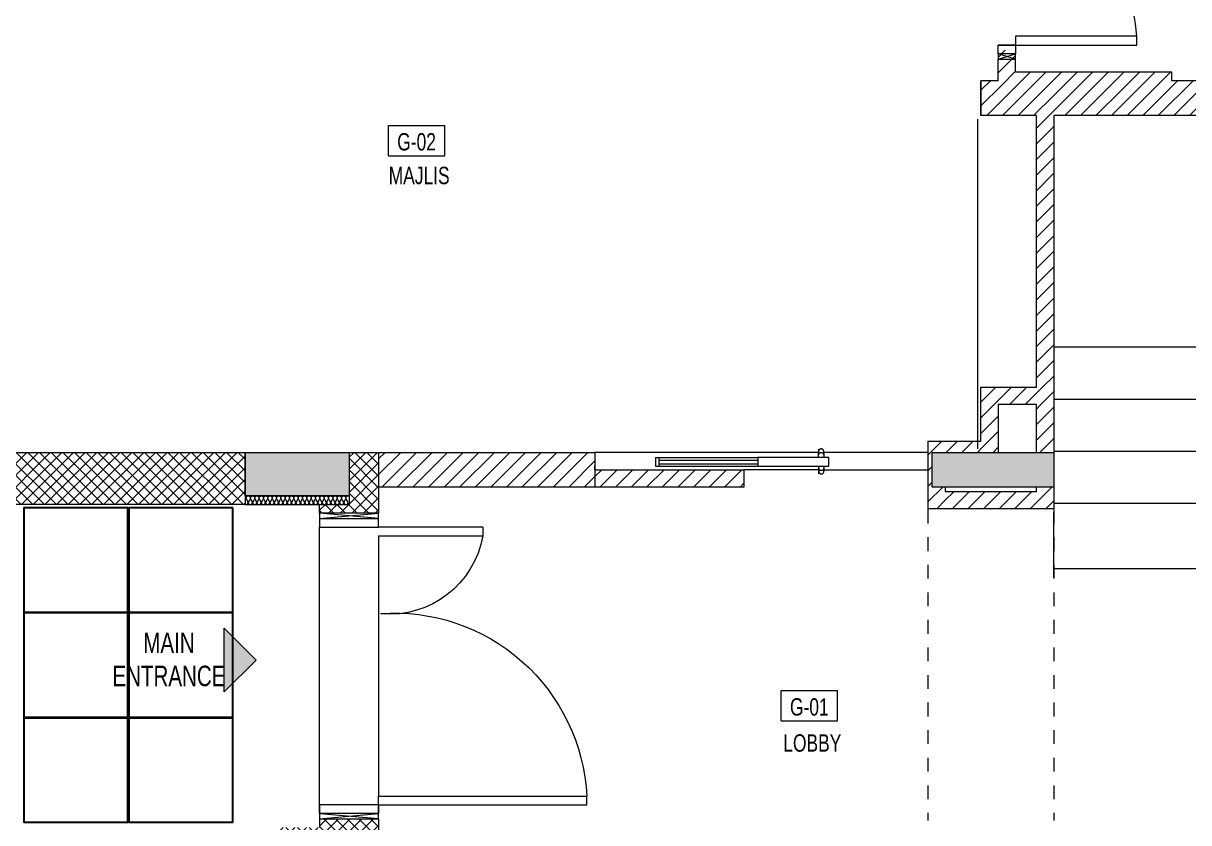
# Model space of a CAD drawing. Header units: millimetres. Extents: x -18512 to 101824, y -95768 to 52898.
# Drawn here: x 10271 to 16986, y -83640 to -79037 of the extents above; entities that cross this region are included whole.
import ezdxf

# ---------------------------------------------------------------- set-up
doc = ezdxf.new("R2010")
doc.units = ezdxf.units.MM
doc.header["$LTSCALE"] = 25
doc.linetypes.add('Dash', pattern=[6.35, 3.175, -3.175])
doc.linetypes.add('Dash 2mm', pattern=[3, 2, -1])
for name, color, linetype, lineweight in [('_FW_WALL_EXISTING', 150, 'Continuous', 25), ('A-ANNO-TEXT', 2, 'Continuous', 9), ('A-AREA-IDEN', 2, 'Continuous', 9), ('A-DETL', 7, 'Continuous', 5), ('A-DETL-GENF', 3, 'Continuous', 9), ('A-DETL-INSL', 8, 'Continuous', 9), ('A-DOOR', 31, 'Continuous', 18), ('A-DOOR-FRAM', 1, 'Continuous', 18), ('A-DOOR-GLAZ', 1, 'Continuous', 18), ('A-FLOR-OTLN', 6, 'Continuous', 18), ('A-PART', 2, 'Continuous', 9), ('A-TILES', 43, 'Continuous', 30), ('Archi-frame', 253, 'Continuous', 9), ('hatch', 252, 'Continuous', 0), ('I-WALL', 2, 'Continuous', 9), ('S-COLS', 6, 'Continuous', 9)]:
    doc.layers.add(name, color=color, linetype=linetype, lineweight=lineweight)
doc.layers.add('AR WALL HATCH', color=8, linetype='Continuous')
doc.styles.add('Arial Narrow_3', font='fi_9001f.ttf', dxfattribs={"width": 0.75, "height": 117.993921})
doc.styles.add('Arial Narrow_4', font='fi_9001f.ttf', dxfattribs={"width": 0.75, "height": 147.492401})
pattern_1 = [(45, (15109.02, -8529), (-44.90128, 44.90128), [])]
pattern_2 = [(45, (15109.02, -8529), (-33.67596, 33.67596), []), (135, (15109.02, -8529), (-33.67596, -33.67596), [])]

# ---------------------------------------------------------------- blocks, each defined once
blk = doc.blocks.new('landscap')
at = {"layer": 'A-TILES', "color": 9, "ltscale": 25}
for points in [[(-28013.2, -70586.4), (-28013.2, -69986.4), (-27413.2, -69986.4), (-27413.2, -70586.4)], [(-27408.2, -70586.4), (-27408.2, -69986.4), (-26808.2, -69986.4), (-26808.2, -70586.4)], [(-26803.2, -70586.4), (-26803.2, -69986.4), (-26203.2, -69986.4), (-26203.2, -70586.4)], [(-28013.2, -71191.4), (-28013.2, -70591.4), (-27413.2, -70591.4), (-27413.2, -71191.4)], [(-27408.2, -71191.4), (-27408.2, -70591.4), (-26808.2, -70591.4), (-26808.2, -71191.4)], [(-26803.2, -71191.4), (-26803.2, -70591.4), (-26203.2, -70591.4), (-26203.2, -71191.4)]]:
    blk.add_lwpolyline(points, close=True, dxfattribs=at)
blk = doc.blocks.new('FP_1-GROUND FLOOR PLAN')
at = {"layer": 'A-DOOR'}
blk.add_line((-109.2, -186.6), (-109.2, -198.6), dxfattribs=at)
blk = doc.blocks.new('FP_2-GROUND FLOOR PLAN')
at = {"layer": 'A-DOOR'}
blk.add_line((-79.2, -198.6), (-79.2, -186.6), dxfattribs=at)
blk = doc.blocks.new('FP_3-GROUND FLOOR PLAN')
at = {"layer": 'A-DOOR'}
for p, q in [((-107.9, -155.4), (-107.9, -155.9)), ((-107.9, -155.9), (-107.9, -157.5)), ((-107.9, -157.5), (-107.9, -160.1)), ((-107.9, -160.1), (-107.9, -163.8)), ((-107.9, -163.8), (-107.9, -168.6)), ((-107.9, -168.6), (-107.9, -174.4))]:
    blk.add_line(p, q, dxfattribs=at)
at = {"layer": 'A-DOOR', "flags": 128}
for points in [[(-109.2, -169.4), (-109.1, -168.8), (-109.1, -168.2), (-109, -167.7), (-109, -167.1), (-108.9, -166.5), (-108.7, -165.9), (-108.6, -165.3), (-108.4, -164.7), (-108.2, -164.2), (-108, -163.6), (-107.7, -163.1), (-107.5, -162.5), (-107.2, -162), (-106.9, -161.5), (-106.5, -161), (-106.2, -160.5), (-105.8, -160), (-105.4, -159.6), (-105, -159.1), (-104.6, -158.7), (-104.2, -158.3), (-103.7, -157.9), (-103.2, -157.5), (-102.8, -157.2), (-102.3, -156.8), (-101.7, -156.5), (-101.2, -156.2), (-100.7, -155.9), (-100.1, -155.7), (-99.6, -155.5), (-99, -155.3), (-98.5, -155.1), (-97.9, -154.9), (-97.3, -154.8), (-96.7, -154.7), (-96.1, -154.6), (-95.5, -154.5), (-94.9, -154.5), (-94.3, -154.4), (-94.2, -154.4)], [(-109.2, -186.6), (-109.2, -179.6), (-109.2, -174.4), (-109.2, -171), (-109.2, -169.5), (-109.2, -169.4)], [(-109.2, -169.4), (-109.2, -170.4), (-109.2, -173.2), (-109.2, -177.9), (-109.2, -184.4), (-109.2, -186.6)]]:
    blk.add_lwpolyline(points, dxfattribs=at)
blk = doc.blocks.new('FP_4-GROUND FLOOR PLAN')
at = {"layer": 'A-DOOR', "flags": 128}
for points in [[(-94.2, -154.4), (-93.6, -154.5), (-93, -154.5), (-92.4, -154.6), (-91.8, -154.6), (-91.2, -154.7), (-90.6, -154.9), (-90, -155), (-89.4, -155.2), (-88.9, -155.4), (-88.3, -155.6), (-87.8, -155.9), (-87.2, -156.1), (-86.7, -156.4), (-86.2, -156.7), (-85.7, -157.1), (-85.2, -157.4), (-84.7, -157.8), (-84.3, -158.2), (-83.8, -158.6), (-83.4, -159), (-83, -159.4), (-82.6, -159.9), (-82.2, -160.4), (-81.9, -160.8), (-81.5, -161.3), (-81.2, -161.9), (-80.9, -162.4), (-80.6, -162.9), (-80.4, -163.5), (-80.2, -164), (-80, -164.6), (-79.8, -165.1), (-79.6, -165.7), (-79.5, -166.3), (-79.4, -166.9), (-79.3, -167.5), (-79.2, -168.1), (-79.2, -168.7), (-79.2, -169.3), (-79.2, -169.4)], [(-79.2, -186.6), (-79.2, -179.6), (-79.2, -174.4), (-79.2, -171), (-79.2, -169.5), (-79.2, -169.4)], [(-79.2, -169.4), (-79.2, -170.4), (-79.2, -173.2), (-79.2, -177.9), (-79.2, -184.4), (-79.2, -186.6)]]:
    blk.add_lwpolyline(points, dxfattribs=at)
blk = doc.blocks.new('FP_5-GROUND FLOOR PLAN')
at = {"layer": 'A-DOOR'}
blk.add_line((-109.2, -186.6), (-109.2, -198.6), dxfattribs=at)
blk = doc.blocks.new('FP_6-GROUND FLOOR PLAN')
at = {"layer": 'A-DOOR'}
blk.add_line((-79.2, -198.6), (-79.2, -186.6), dxfattribs=at)
blk = doc.blocks.new('FP_7-GROUND FLOOR PLAN')
at = {"layer": 'A-DOOR'}
blk.add_line((-80, -265.2), (-80, -248.6), dxfattribs=at)
blk = doc.blocks.new('FP_8-GROUND FLOOR PLAN')
at = {"layer": 'A-DOOR'}
blk.add_line((-110, -248.6), (-110, -265.2), dxfattribs=at)
blk = doc.blocks.new('FP_9-GROUND FLOOR PLAN')
at = {"layer": 'A-DOOR', "flags": 128}
for points in [[(-80, -265.2), (-80, -272.3), (-80, -277.7), (-80, -281.3), (-80, -283.1), (-80, -283.4)], [(-80, -283.4), (-80, -282.5), (-80, -279.8), (-80, -275.4), (-80, -269.2), (-80, -265.2)], [(-80, -283.4), (-80, -284), (-80, -284.6), (-80.1, -285.2), (-80.2, -285.8), (-80.3, -286.3), (-80.4, -286.9), (-80.6, -287.5), (-80.8, -288.1), (-81, -288.7), (-81.2, -289.2), (-81.4, -289.8), (-81.7, -290.3), (-82, -290.8), (-82.3, -291.3), (-82.6, -291.8), (-83, -292.3), (-83.3, -292.8), (-83.7, -293.3), (-84.1, -293.7), (-84.5, -294.1), (-85, -294.5), (-85.4, -294.9), (-85.9, -295.3), (-86.4, -295.7), (-86.9, -296), (-87.4, -296.3), (-87.9, -296.6), (-88.5, -296.9), (-89, -297.1), (-89.6, -297.3), (-90.1, -297.6), (-90.7, -297.7), (-91.3, -297.9), (-91.9, -298), (-92.5, -298.1), (-93, -298.2), (-93.6, -298.3), (-94.2, -298.3), (-94.8, -298.4), (-95, -298.4)]]:
    blk.add_lwpolyline(points, dxfattribs=at)
blk = doc.blocks.new('FP_10-GROUND FLOOR PLAN')
at = {"layer": 'A-DOOR'}
for p, q in [((-108.5, -277.6), (-108.5, -283.7)), ((-108.5, -283.7), (-108.5, -288.7)), ((-108.5, -288.7), (-108.5, -292.6)), ((-108.5, -292.6), (-108.5, -295.4)), ((-108.5, -295.4), (-108.5, -297.1)), ((-108.5, -297.1), (-108.5, -297.7))]:
    blk.add_line(p, q, dxfattribs=at)
at = {"layer": 'A-DOOR', "flags": 128}
for points in [[(-110, -265.2), (-110, -272.3), (-110, -277.7), (-110, -281.3), (-110, -283.1), (-110, -283.4)], [(-110, -283.4), (-110, -282.5), (-110, -279.8), (-110, -275.4), (-110, -269.2), (-110, -265.2)], [(-95, -298.4), (-95.6, -298.4), (-96.2, -298.3), (-96.8, -298.3), (-97.4, -298.2), (-98, -298.1), (-98.6, -297.9), (-99.1, -297.8), (-99.7, -297.6), (-100.3, -297.4), (-100.8, -297.2), (-101.4, -296.9), (-101.9, -296.7), (-102.5, -296.4), (-103, -296.1), (-103.5, -295.7), (-104, -295.4), (-104.4, -295), (-104.9, -294.6), (-105.3, -294.2), (-105.8, -293.8), (-106.2, -293.4), (-106.6, -292.9), (-106.9, -292.5), (-107.3, -292), (-107.6, -291.5), (-107.9, -291), (-108.2, -290.4), (-108.5, -289.9), (-108.8, -289.4), (-109, -288.8), (-109.2, -288.2), (-109.4, -287.7), (-109.5, -287.1), (-109.7, -286.5), (-109.8, -285.9), (-109.9, -285.3), (-109.9, -284.7), (-110, -284.1), (-110, -283.5), (-110, -283.4)]]:
    blk.add_lwpolyline(points, dxfattribs=at)
blk = doc.blocks.new('FP_11-GROUND FLOOR PLAN')
at = {"layer": 'A-DOOR'}
blk.add_line((-80, -265.2), (-80, -248.6), dxfattribs=at)
blk = doc.blocks.new('FP_12-GROUND FLOOR PLAN')
at = {"layer": 'A-DOOR'}
blk.add_line((-110, -248.6), (-110, -265.2), dxfattribs=at)
blk = doc.blocks.new('A  Naga_Sliding-Panel_Rail - NAGA- Sliding Door single _WD14_-8752459-GROUND FLOOR PLAN')
at = {"layer": 'A-DOOR', "lineweight": 18}
for p, q in [((-460, -198.6), (-50, -198.6)), ((-460, -248.6), (-460, -198.6)), ((-50, -198.6), (-50, -248.6)), ((-50, -248.6), (-460, -248.6))]:
    blk.add_line(p, q, dxfattribs=at)
at = {"layer": 'A-DOOR'}
for points, knots in [([(-94.2, -174.1), (-95.2, -174.1), (-96.7, -174.3), (-98.6, -174.7), (-100, -175), (-101.3, -175.5), (-102.5, -176.2), (-103.4, -176.7), (-104.1, -177.2), (-104.5, -177.6), (-105, -177.9), (-105.6, -178.5), (-106.2, -179.2), (-106.9, -180), (-107.5, -180.9), (-108, -181.8), (-108.5, -182.8), (-108.8, -183.8), (-109, -184.7), (-109.1, -185.7), (-109.2, -186.7), (-109.1, -187.6), (-109, -188.1), (-109, -188.4)], [0, 0, 0, 0, 0.0555556, 0.0833333, 0.1111111, 0.1388889, 0.1666667, 0.1944444, 0.2083333, 0.2222222, 0.2361111, 0.25, 0.2777778, 0.3055556, 0.3333333, 0.3611111, 0.3888889, 0.4166667, 0.4444444, 0.4722222, 0.5, 0.5277778, 0.549405, 0.549405, 0.549405, 0.549405]), ([(-79.3, -188.4), (-79.3, -188.1), (-79.2, -187.6), (-79.1, -186.7), (-79.2, -185.7), (-79.3, -184.7), (-79.5, -183.8), (-79.8, -182.8), (-80.2, -182), (-80.5, -181.4), (-80.9, -180.8), (-81.4, -180), (-82.1, -179.2), (-82.7, -178.5), (-83.3, -177.9), (-83.8, -177.6), (-84.2, -177.2), (-84.9, -176.7), (-85.8, -176.2), (-87, -175.5), (-88.1, -175.1), (-89, -174.9), (-89.9, -174.6), (-91.6, -174.3), (-93.1, -174.1), (-94.2, -174.1)], [0.4505588, 0.4505588, 0.4505588, 0.4505588, 0.4722222, 0.5, 0.5277778, 0.5555556, 0.5833333, 0.6111111, 0.6388889, 0.6527778, 0.6666667, 0.6944444, 0.7222222, 0.75, 0.7638889, 0.7777778, 0.7916667, 0.8055556, 0.8333333, 0.8611111, 0.8888889, 0.9027778, 0.9166667, 0.9444444, 1, 1, 1, 1]), ([(-79.2, -187.4), (-79.2, -187.3), (-79.2, -187.1), (-79.2, -186.8), (-79.2, -186.6)], [-0.52159212, -0.52159212, -0.52159212, -0.52159212, -0.515625, -0.5, -0.5, -0.5, -0.5]), ([(-109.9, -263.5), (-109.9, -263.7), (-110, -264.3), (-110, -265.2), (-110, -266.1), (-109.8, -267.1), (-109.6, -268.1), (-109.3, -269), (-109, -269.8), (-108.6, -270.4), (-108.3, -271), (-107.8, -271.7), (-107.1, -272.6), (-106.4, -273.3), (-105.8, -273.8), (-105.4, -274.2), (-104.9, -274.5), (-104.2, -275), (-103.3, -275.6), (-102.1, -276.2), (-100.8, -276.7), (-99.5, -277.1), (-97.5, -277.4), (-96, -277.6), (-95, -277.6)], [0.450601, 0.450601, 0.450601, 0.450601, 0.4722222, 0.5, 0.5277778, 0.5555556, 0.5833333, 0.6111111, 0.6388889, 0.6527778, 0.6666667, 0.6944444, 0.7222222, 0.75, 0.7638889, 0.7777778, 0.7916667, 0.8055556, 0.8333333, 0.8611111, 0.8888889, 0.9166667, 0.9444444, 1, 1, 1, 1]), ([(-110, -264.4), (-110, -264.5), (-110, -264.8), (-110, -265), (-110, -265.2)], [-0.52159804, -0.52159804, -0.52159804, -0.52159804, -0.515625, -0.5, -0.5, -0.5, -0.5]), ([(-95, -277.6), (-94, -277.6), (-92.5, -277.4), (-90.5, -277.1), (-89.2, -276.7), (-87.9, -276.2), (-86.7, -275.6), (-85.8, -275), (-85.1, -274.5), (-84.6, -274.2), (-84.2, -273.8), (-83.6, -273.3), (-82.9, -272.6), (-82.2, -271.7), (-81.6, -270.8), (-81.1, -269.9), (-80.7, -269), (-80.4, -268.1), (-80.2, -267.1), (-80, -266.1), (-80, -265.2), (-80, -264.3), (-80.1, -263.7), (-80.1, -263.5)], [0, 0, 0, 0, 0.0555556, 0.0833333, 0.1111111, 0.1388889, 0.1666667, 0.1944444, 0.2083333, 0.2222222, 0.2361111, 0.25, 0.2777778, 0.3055556, 0.3333333, 0.3611111, 0.3888889, 0.4166667, 0.4444444, 0.4722222, 0.5, 0.5277778, 0.549369, 0.549369, 0.549369, 0.549369])]:
    blk.add_open_spline(points, degree=3, knots=knots, dxfattribs=at)
for points in [[(-109.2, -186.6), (-109.2, -186.9), (-109.1, -187.2), (-109.1, -187.4)], [(-80, -265.2), (-80, -264.9), (-80, -264.7), (-80, -264.4)]]:
    blk.add_open_spline(points, degree=3, dxfattribs=at)
at = {"layer": 'A-DOOR-FRAM'}
for p, q in [((-1050, -198.6), (-1030, -198.6)), ((-1050, -248.6), (-1050, -198.6)), ((-1030, -248.6), (-1030, -198.6)), ((-460, -248.6), (-460, -198.6)), ((-460, -248.6), (-460, -198.6)), ((-1050, -248.6), (-1030, -248.6))]:
    blk.add_line(p, q, dxfattribs=at)
at = {"layer": 'A-DOOR-GLAZ'}
for p, q in [((-1030, -198.6), (-460, -198.6)), ((-1030, -212.9), (-460, -212.9)), ((-1030, -233.6), (-460, -233.6)), ((-1030, -248.6), (-460, -248.6))]:
    blk.add_line(p, q, dxfattribs=at)
at = {"layer": 'A-DOOR'}
for name in ['FP_3-GROUND FLOOR PLAN', 'FP_1-GROUND FLOOR PLAN', 'FP_5-GROUND FLOOR PLAN', 'FP_4-GROUND FLOOR PLAN', 'FP_2-GROUND FLOOR PLAN', 'FP_6-GROUND FLOOR PLAN', 'FP_8-GROUND FLOOR PLAN', 'FP_12-GROUND FLOOR PLAN', 'FP_10-GROUND FLOOR PLAN', 'FP_9-GROUND FLOOR PLAN', 'FP_7-GROUND FLOOR PLAN', 'FP_11-GROUND FLOOR PLAN']:
    blk.add_blockref(name, (0, 0), dxfattribs=at)
blk = doc.blocks.new('B  Naga_Double Flush 330 - NAGA- ENtrance Door _WD01_-8680316-GROUND FLOOR PLAN')
at = {"layer": 'A-DOOR', "lineweight": 18}
for p, q in [((-1054, 1370), (-1003, 1370)), ((-1054, 170), (-1054, 1370)), ((-1003, 170), (-1003, 1370)), ((546, 770), (496, 770)), ((496, 170), (496, 770)), ((546, 770), (546, 170)), ((-1104, 170), (-1054, 170)), ((-1054, 170), (-1104, 170)), ((-1054, 170), (-1003, 170)), ((546, 170), (596, 170)), ((546, 170), (596, 170)), ((-1054, -170), (-1104, -170)), ((-1104, -170), (-1054, -170)), ((596, -170), (546, -170)), ((596, -170), (546, -170))]:
    blk.add_line(p, q, dxfattribs=at)
at = {"layer": 'A-DOOR'}
for p, q in [((-1054, 170), (-1054, -170)), ((546, -170), (546, 170))]:
    blk.add_line(p, q, dxfattribs=at)
for centre, radius, start, end in [((-1059.8, 260.1), 1110.7, 355.86685, 87.06989), ((589.1, 232.9), 545.2, 99.82934, 185.01454)]:
    blk.add_arc(centre, radius, start, end, dxfattribs=at)
blk = doc.blocks.new('M_NAGA Room Tag - Room Tag-1756429-GROUND FLOOR PLAN')
at = {"layer": 'A-AREA-IDEN'}
for p, q in [((-3.25, 1.75), (-3.25, -1.75)), ((-3.25, 1.75), (3.25, 1.75)), ((3.25, 1.75), (3.25, -1.75)), ((-3.25, -1.75), (3.25, -1.75))]:
    blk.add_line(p, q, dxfattribs=at)

msp = doc.modelspace()

# ---------------------------------------------------------------- hatches: boundary and pattern name
at = {"layer": 'A-DETL-GENF'}
msp.add_hatch(color=254, dxfattribs=at).paths.add_polyline_path([(11428.1, -82519.3), (11611.9, -82703.2), (11428.1, -82887), (11428.1, -82752.2)], flags=0)
at = {"layer": 'AR WALL HATCH', "lineweight": 5, "ltscale": 25}
h = msp.add_hatch(dxfattribs=at)
h.set_pattern_fill('ANSI31', color=256, scale=20, style=0)
h.set_pattern_definition(pattern_1)
h.paths.add_polyline_path([(16208.1, -79392.4), (15863.1, -79392.4), (15863.1, -79367.4), (15888.1, -79367.4), (15888.1, -79192.4), (15896.2, -79192.4), (15913.1, -79192.4), (15988.1, -79192.4), (15988.1, -79317.4), (16208.1, -79317.4)])
h = msp.add_hatch(dxfattribs=at)
h.set_pattern_fill('ANSI31', color=256, scale=20, style=0)
h.set_pattern_definition(pattern_1)
h.paths.add_polyline_path([(16208.1, -79567.4), (16108.1, -79567.4), (15863.1, -79567.4), (15863.1, -79392.4), (16208.1, -79392.4)])
h.paths.add_polyline_path([(15863.1, -79567.4), (15788.1, -79567.4), (15788.1, -79392.4), (15863.1, -79392.4)])
h.paths.add_polyline_path([(15863.1, -79392.4), (15788.1, -79392.4), (15788.1, -79367.4), (15863.1, -79367.4)])
h = msp.add_hatch(dxfattribs=at)
h.set_pattern_fill('ANSI31', color=256, scale=20, style=0)
h.set_pattern_definition(pattern_1)
h.paths.add_polyline_path([(16208.1, -79417.4), (16208.1, -79317.4), (16888.1, -79317.4), (16888.1, -79417.4)])
h = msp.add_hatch(dxfattribs=at)
h.set_pattern_fill('ANSI31', color=256, scale=20, style=0)
h.set_pattern_definition(pattern_1)
h.paths.add_polyline_path([(20263.4, -79367.4), (20263.4, -79417.4), (20462.8, -79417.4), (20462.8, -79567.4), (16208.1, -79567.4), (16208.1, -79417.4), (16888.1, -79417.4), (16888.1, -79367.4), (19256.7, -79367.4)], flags=0)
h = msp.add_hatch(dxfattribs=at)
h.set_pattern_fill('ANSI31', color=256, scale=20, style=0)
h.set_pattern_definition(pattern_1)
h.paths.add_polyline_path([(16208.1, -79567.4), (16208.1, -81132.4), (16108.1, -81132.4), (16108.1, -79567.4), (16149, -79567.4)], flags=0)
h = msp.add_hatch(dxfattribs=at)
h.set_pattern_fill('ANSI31', color=256, scale=20, style=0)
h.set_pattern_definition(pattern_1)
h.paths.add_polyline_path([(16208.1, -81132.4), (16208.1, -81232.4), (15788.1, -81232.4), (15788.1, -81132.4), (16149, -81132.4)], flags=0)
h = msp.add_hatch(dxfattribs=at)
h.set_pattern_fill('ANSI31', color=256, scale=20, style=0)
h.set_pattern_definition(pattern_1)
h.paths.add_polyline_path([(15788.1, -81232.4), (15888.1, -81232.4), (15888.1, -81507.4), (15788.1, -81507.4), (15788.1, -81445.6)], flags=0)
h = msp.add_hatch(dxfattribs=at)
h.set_pattern_fill('ANSI31', color=256, scale=20, style=0)
h.set_pattern_definition(pattern_1)
h.paths.add_polyline_path([(16149, -81232.4), (16208.1, -81232.4), (16208.1, -81507.4), (16108.1, -81507.4), (16108.1, -81232.4)], flags=0)
h.paths.add_polyline_path([(16113.1, -81707.4), (16208.1, -81707.4), (16208.1, -81832.4), (16108.1, -81832.4), (16108.1, -81707.4)], flags=0)
h = msp.add_hatch(dxfattribs=at)
h.set_pattern_fill('ANSI31', color=256, scale=20, style=0)
h.set_pattern_definition(pattern_1)
h.paths.add_polyline_path([(15583.1, -81442.6), (15583.1, -81507.4), (15508.1, -81507.4), (15508.1, -81707.4), (15583.1, -81707.4), (15583.1, -81832.4), (15483.1, -81832.4), (15483.1, -81442.6)])
h = msp.add_hatch(dxfattribs=at)
h.set_pattern_fill('ANSI31', color=256, scale=20, style=0)
h.set_pattern_definition(pattern_1)
h.paths.add_polyline_path([(15583.1, -81442.6), (15788.1, -81442.6), (15788.1, -81507.4), (15583.1, -81507.4), (15583.1, -81458.8)])
h = msp.add_hatch(dxfattribs=at)
h.set_pattern_fill('ANSI37', color=256, scale=15, style=0)
h.set_pattern_definition(pattern_2)
h.paths.add_polyline_path([(11548.1, -81507.4), (9868.1, -81507.4), (9868.7, -81807), (11548.1, -81807.4)])
h.paths.add_polyline_path([(12148.1, -81507.4), (12318.1, -81507.4), (12318.1, -81857), (12148.1, -81857.4), (11978.1, -81857.4), (11978.1, -81807.4), (12148.1, -81807.4)])
h = msp.add_hatch(dxfattribs=at)
h.set_pattern_fill('ANSI31', color=256, scale=20, style=0)
h.set_pattern_definition(pattern_1)
h.paths.add_polyline_path([(13564.6, -81507.4), (13564.6, -81707.4), (12318.1, -81707.4), (12318.1, -81507.4), (13041.4, -81507.4)], flags=0)
h = msp.add_hatch(dxfattribs=at)
h.set_pattern_fill('ANSI31', color=256, scale=20, style=0)
h.set_pattern_definition(pattern_1)
h.paths.add_polyline_path([(14423.1, -81607.4), (14423.1, -81707.4), (13564.6, -81707.4), (13564.6, -81607.4)])
h = msp.add_hatch(dxfattribs=at)
h.set_pattern_fill('ANSI31', color=256, scale=20, style=0)
h.set_pattern_definition(pattern_1)
h.paths.add_polyline_path([(15583.1, -81732.4), (16108.1, -81732.4), (16108.1, -81832.4), (15583.1, -81832.4)], flags=0)
h = msp.add_hatch(dxfattribs=at)
h.set_pattern_fill('ANSI37', color=256, scale=15, style=0)
h.set_pattern_definition(pattern_2)
h.paths.add_polyline_path([(11733.1, -84357.4), (11433.1, -84357.4), (11433.1, -88452.4), (11733.1, -88452.4)])
h.paths.add_polyline_path([(12390.6, -88852.4), (12390.6, -89152.4), (11733.1, -89152.4), (11733.1, -88852.4)])
h.paths.add_polyline_path([(11978.1, -83617.4), (12318.1, -83617.4), (12318.1, -83947.4), (11733.1, -83947.4), (11733.1, -83667.4), (11978.1, -83667.4)])
at = {"layer": 'S-COLS', "lineweight": 5}
msp.add_hatch(color=252, dxfattribs=at).paths.add_polyline_path([(12148.1, -81507.4), (12148.1, -81757.4), (11548.1, -81757.4), (11548.1, -81507.4)], flags=0)
at = {"layer": 'S-COLS'}
msp.add_hatch(color=252, dxfattribs=at).paths.add_polyline_path([(15508.1, -81507.4), (16208.1, -81507.4), (16208.1, -81707.4), (15508.1, -81707.4)], flags=0)

# ---------------------------------------------------------------- linework, layer by layer
at = {"layer": 'A-DETL', "linetype": 'Dash 2mm', "ltscale": 50}
for p, q in [((15788.1, -79568.4), (15788.1, -79368.4)), ((15768.1, -79588.4), (15768.1, -81487.4))]:
    msp.add_line(p, q, dxfattribs=at)
at = {"layer": 'A-DETL', "lineweight": 18}
for p, q in [((11428.1, -82887), (11428.1, -82519.3)), ((11428.1, -82519.3), (11611.9, -82703.2)), ((11611.9, -82703.2), (11428.1, -82887))]:
    msp.add_line(p, q, dxfattribs=at)
at = {"layer": 'A-DETL-INSL', "color": 1}
msp.add_lwpolyline([(11548.1, -81807.4), (12148.1, -81807.4)], dxfattribs=at)
at = {"layer": 'A-DETL-INSL'}
for points in [[(11554.4, -81766.7), (11554.4, -81762.7), (11566.9, -81753.9), (11579.4, -81762.7), (11579.4, -81766.7)], [(11566.9, -81800), (11566.9, -81788.5), (11554.4, -81778.1), (11554.4, -81766.7)], [(11579.4, -81766.7), (11579.4, -81778.1), (11566.9, -81788.5), (11566.9, -81800)], [(11579.4, -81766.7), (11579.4, -81762.7), (11591.9, -81753.9), (11604.4, -81762.7), (11604.4, -81766.7)], [(11591.9, -81800), (11591.9, -81788.5), (11579.4, -81778.1), (11579.4, -81766.7)], [(11604.4, -81766.7), (11604.4, -81778.1), (11591.9, -81788.5), (11591.9, -81800)], [(11604.4, -81766.7), (11604.4, -81762.7), (11616.9, -81753.9), (11629.4, -81762.7), (11629.4, -81766.7)], [(11616.9, -81800), (11616.9, -81788.5), (11604.4, -81778.1), (11604.4, -81766.7)], [(11629.4, -81766.7), (11629.4, -81778.1), (11616.9, -81788.5), (11616.9, -81800)], [(11629.4, -81766.7), (11629.4, -81762.7), (11641.9, -81753.9), (11654.4, -81762.7), (11654.4, -81766.7)], [(11641.9, -81800), (11641.9, -81788.5), (11629.4, -81778.1), (11629.4, -81766.7)], [(11654.4, -81766.7), (11654.4, -81778.1), (11641.9, -81788.5), (11641.9, -81800)], [(11654.4, -81766.7), (11654.4, -81762.7), (11666.9, -81753.9), (11679.4, -81762.7), (11679.4, -81766.7)], [(11666.9, -81800), (11666.9, -81788.5), (11654.4, -81778.1), (11654.4, -81766.7)], [(11679.4, -81766.7), (11679.4, -81778.1), (11666.9, -81788.5), (11666.9, -81800)], [(11679.4, -81766.7), (11679.4, -81762.7), (11691.9, -81753.9), (11704.4, -81762.7), (11704.4, -81766.7)], [(11691.9, -81800), (11691.9, -81788.5), (11679.4, -81778.1), (11679.4, -81766.7)], [(11704.4, -81766.7), (11704.4, -81778.1), (11691.9, -81788.5), (11691.9, -81800)], [(11704.4, -81766.7), (11704.4, -81762.7), (11716.9, -81753.9), (11729.4, -81762.7), (11729.4, -81766.7)], [(11716.9, -81800), (11716.9, -81788.5), (11704.4, -81778.1), (11704.4, -81766.7)], [(11729.4, -81766.7), (11729.4, -81778.1), (11716.9, -81788.5), (11716.9, -81800)], [(11729.4, -81766.7), (11729.4, -81762.7), (11741.9, -81753.9), (11754.4, -81762.7), (11754.4, -81766.7)], [(11741.9, -81800), (11741.9, -81788.5), (11729.4, -81778.1), (11729.4, -81766.7)], [(11754.4, -81766.7), (11754.4, -81778.1), (11741.9, -81788.5), (11741.9, -81800)], [(11754.4, -81766.7), (11754.4, -81762.7), (11766.9, -81753.9), (11779.4, -81762.7), (11779.4, -81766.7)], [(11766.9, -81800), (11766.9, -81788.5), (11754.4, -81778.1), (11754.4, -81766.7)], [(11779.4, -81766.7), (11779.4, -81778.1), (11766.9, -81788.5), (11766.9, -81800)], [(11779.4, -81766.7), (11779.4, -81762.7), (11791.9, -81753.9), (11804.4, -81762.7), (11804.4, -81766.7)], [(11791.9, -81800), (11791.9, -81788.5), (11779.4, -81778.1), (11779.4, -81766.7)], [(11804.4, -81766.7), (11804.4, -81778.1), (11791.9, -81788.5), (11791.9, -81800)], [(11804.4, -81766.7), (11804.4, -81762.7), (11816.9, -81753.9), (11829.4, -81762.7), (11829.4, -81766.7)], [(11816.9, -81800), (11816.9, -81788.5), (11804.4, -81778.1), (11804.4, -81766.7)], [(11829.4, -81766.7), (11829.4, -81778.1), (11816.9, -81788.5), (11816.9, -81800)], [(11829.4, -81766.7), (11829.4, -81762.7), (11841.9, -81753.9), (11854.4, -81762.7), (11854.4, -81766.7)], [(11841.9, -81800), (11841.9, -81788.5), (11829.4, -81778.1), (11829.4, -81766.7)], [(11854.4, -81766.7), (11854.4, -81778.1), (11841.9, -81788.5), (11841.9, -81800)], [(11854.4, -81766.7), (11854.4, -81762.7), (11866.9, -81753.9), (11879.4, -81762.7), (11879.4, -81766.7)], [(11866.9, -81800), (11866.9, -81788.5), (11854.4, -81778.1), (11854.4, -81766.7)], [(11879.4, -81766.7), (11879.4, -81778.1), (11866.9, -81788.5), (11866.9, -81800)], [(11879.4, -81766.7), (11879.4, -81762.7), (11891.9, -81753.9), (11904.4, -81762.7), (11904.4, -81766.7)], [(11891.9, -81800), (11891.9, -81788.5), (11879.4, -81778.1), (11879.4, -81766.7)], [(11904.4, -81766.7), (11904.4, -81778.1), (11891.9, -81788.5), (11891.9, -81800)], [(11904.4, -81766.7), (11904.4, -81762.7), (11916.9, -81753.9), (11929.4, -81762.7), (11929.4, -81766.7)], [(11916.9, -81800), (11916.9, -81788.5), (11904.4, -81778.1), (11904.4, -81766.7)], [(11929.4, -81766.7), (11929.4, -81778.1), (11916.9, -81788.5), (11916.9, -81800)], [(11929.4, -81766.7), (11929.4, -81762.7), (11941.9, -81753.9), (11954.4, -81762.7), (11954.4, -81766.7)], [(11941.9, -81800), (11941.9, -81788.5), (11929.4, -81778.1), (11929.4, -81766.7)], [(11954.4, -81766.7), (11954.4, -81778.1), (11941.9, -81788.5), (11941.9, -81800)], [(11954.4, -81766.7), (11954.4, -81762.7), (11966.9, -81753.9), (11979.4, -81762.7), (11979.4, -81766.7)], [(11966.9, -81800), (11966.9, -81788.5), (11954.4, -81778.1), (11954.4, -81766.7)], [(11979.4, -81766.7), (11979.4, -81778.1), (11966.9, -81788.5), (11966.9, -81800)], [(11979.4, -81766.7), (11979.4, -81762.7), (11991.9, -81753.9), (12004.4, -81762.7), (12004.4, -81766.7)], [(11991.9, -81800), (11991.9, -81788.5), (11979.4, -81778.1), (11979.4, -81766.7)], [(12004.4, -81766.7), (12004.4, -81778.1), (11991.9, -81788.5), (11991.9, -81800)], [(12004.4, -81766.7), (12004.4, -81762.7), (12016.9, -81753.9), (12029.4, -81762.7), (12029.4, -81766.7)], [(12016.9, -81800), (12016.9, -81788.5), (12004.4, -81778.1), (12004.4, -81766.7)], [(12029.4, -81766.7), (12029.4, -81778.1), (12016.9, -81788.5), (12016.9, -81800)], [(12029.4, -81766.7), (12029.4, -81762.7), (12041.9, -81753.9), (12054.4, -81762.7), (12054.4, -81766.7)], [(12041.9, -81800), (12041.9, -81788.5), (12029.4, -81778.1), (12029.4, -81766.7)], [(12054.4, -81766.7), (12054.4, -81778.1), (12041.9, -81788.5), (12041.9, -81800)], [(12054.4, -81766.7), (12054.4, -81762.7), (12066.9, -81753.9), (12079.4, -81762.7), (12079.4, -81766.7)], [(12066.9, -81800), (12066.9, -81788.5), (12054.4, -81778.1), (12054.4, -81766.7)], [(12079.4, -81766.7), (12079.4, -81778.1), (12066.9, -81788.5), (12066.9, -81800)], [(12079.4, -81766.7), (12079.4, -81762.7), (12091.9, -81753.9), (12104.4, -81762.7), (12104.4, -81766.7)], [(12091.9, -81800), (12091.9, -81788.5), (12079.4, -81778.1), (12079.4, -81766.7)], [(12104.4, -81766.7), (12104.4, -81778.1), (12091.9, -81788.5), (12091.9, -81800)], [(12104.4, -81766.7), (12104.4, -81762.7), (12116.9, -81753.9), (12129.4, -81762.7), (12129.4, -81766.7)], [(12116.9, -81800), (12116.9, -81788.5), (12104.4, -81778.1), (12104.4, -81766.7)], [(12129.4, -81766.7), (12129.4, -81778.1), (12116.9, -81788.5), (12116.9, -81800)], [(12129.4, -81766.7), (12129.4, -81762.7), (12136.1, -81758.3), (12141.9, -81758.3)], [(12141.9, -81800), (12141.9, -81788.5), (12129.4, -81778.1), (12129.4, -81766.7)], [(11554.4, -81808.3), (11560.3, -81808.3), (11566.9, -81803.9), (11566.9, -81800)], [(11566.9, -81800), (11566.9, -81803.9), (11579.4, -81812.7), (11591.9, -81803.9), (11591.9, -81800)], [(11591.9, -81800), (11591.9, -81803.9), (11604.4, -81812.7), (11616.9, -81803.9), (11616.9, -81800)], [(11616.9, -81800), (11616.9, -81803.9), (11629.4, -81812.7), (11641.9, -81803.9), (11641.9, -81800)], [(11641.9, -81800), (11641.9, -81803.9), (11654.4, -81812.7), (11666.9, -81803.9), (11666.9, -81800)], [(11666.9, -81800), (11666.9, -81803.9), (11679.4, -81812.7), (11691.9, -81803.9), (11691.9, -81800)], [(11691.9, -81800), (11691.9, -81803.9), (11704.4, -81812.7), (11716.9, -81803.9), (11716.9, -81800)], [(11716.9, -81800), (11716.9, -81803.9), (11729.4, -81812.7), (11741.9, -81803.9), (11741.9, -81800)], [(11741.9, -81800), (11741.9, -81803.9), (11754.4, -81812.7), (11766.9, -81803.9), (11766.9, -81800)], [(11766.9, -81800), (11766.9, -81803.9), (11779.4, -81812.7), (11791.9, -81803.9), (11791.9, -81800)], [(11791.9, -81800), (11791.9, -81803.9), (11804.4, -81812.7), (11816.9, -81803.9), (11816.9, -81800)], [(11816.9, -81800), (11816.9, -81803.9), (11829.4, -81812.7), (11841.9, -81803.9), (11841.9, -81800)], [(11841.9, -81800), (11841.9, -81803.9), (11854.4, -81812.7), (11866.9, -81803.9), (11866.9, -81800)], [(11866.9, -81800), (11866.9, -81803.9), (11879.4, -81812.7), (11891.9, -81803.9), (11891.9, -81800)], [(11891.9, -81800), (11891.9, -81803.9), (11904.4, -81812.7), (11916.9, -81803.9), (11916.9, -81800)], [(11916.9, -81800), (11916.9, -81803.9), (11929.4, -81812.7), (11941.9, -81803.9), (11941.9, -81800)], [(11941.9, -81800), (11941.9, -81803.9), (11954.4, -81812.7), (11966.9, -81803.9), (11966.9, -81800)], [(11966.9, -81800), (11966.9, -81803.9), (11979.4, -81812.7), (11991.9, -81803.9), (11991.9, -81800)], [(11991.9, -81800), (11991.9, -81803.9), (12004.4, -81812.7), (12016.9, -81803.9), (12016.9, -81800)], [(12016.9, -81800), (12016.9, -81803.9), (12029.4, -81812.7), (12041.9, -81803.9), (12041.9, -81800)], [(12041.9, -81800), (12041.9, -81803.9), (12054.4, -81812.7), (12066.9, -81803.9), (12066.9, -81800)], [(12066.9, -81800), (12066.9, -81803.9), (12079.4, -81812.7), (12091.9, -81803.9), (12091.9, -81800)], [(12091.9, -81800), (12091.9, -81803.9), (12104.4, -81812.7), (12116.9, -81803.9), (12116.9, -81800)], [(12116.9, -81800), (12116.9, -81803.9), (12129.4, -81812.7), (12141.9, -81803.9), (12141.9, -81800)]]:
    msp.add_open_spline(points, degree=3, dxfattribs=at)
at = {"layer": 'A-DOOR', "lineweight": 18}
for p, q in [((15888.1, -79212.4), (15888.1, -79162.4)), ((15888.1, -79162.4), (15988.1, -79162.4)), ((15988.1, -79162.4), (15888.1, -79162.4)), ((16687.8, -79111.4), (15988.1, -79111.4)), ((15988.1, -79111.4), (15988.1, -79162.4)), ((15988.1, -79162.4), (16687.8, -79162.4)), ((15988.1, -79162.4), (15988.1, -79212.4)), ((16687.8, -79162.4), (16687.8, -79111.4))]:
    msp.add_line(p, q, dxfattribs=at)
at = {"layer": 'A-DOOR'}
msp.add_arc((15893.9, -79150), 793.3, 2.79478, 83.17951, dxfattribs=at)
at = {"layer": 'A-FLOR-OTLN'}
for p, q in [((17748.1, -80902.4), (16208.1, -80902.4)), ((17748.1, -81202.4), (16208.1, -81202.4)), ((14853.1, -81507.4), (13563.6, -81507.4)), ((15483.1, -81507.4), (14883, -81507.4)), ((18056.1, -81502.4), (16208.1, -81502.4)), ((14858.2, -81607.4), (14423.1, -81607.4)), ((14883.9, -81607.4), (15483.1, -81607.4)), ((18616.1, -81802.4), (16208.1, -81802.4)), ((16208.1, -82227.4), (16208.1, -81852.4)), ((11978.1, -83537.4), (11978.1, -81937.4)), ((12318.1, -81987.4), (12318.1, -83486.4)), ((20368.1, -82177.4), (16208.1, -82177.4))]:
    msp.add_line(p, q, dxfattribs=at)
at = {"layer": 'A-PART', "lineweight": 18}
for p, q in [((12318.1, -81507.4), (13563.6, -81507.4)), ((13563.6, -81507.4), (13563.6, -81707.4)), ((13563.6, -81707.4), (12318.1, -81707.4))]:
    msp.add_line(p, q, dxfattribs=at)
at = {"layer": 'Archi-frame', "color": 252}
msp.add_line((12318.1, -83587.4), (12148.1, -83587.4), dxfattribs=at)
for points in [[(15888.1, -79242.4), (15988.1, -79242.4), (15988.1, -79212.4), (15888.1, -79212.4)], [(11978.1, -81887.4), (12318.1, -81887.4), (12318.1, -81857.4), (11978.1, -81857.4)], [(11978.1, -83617.4), (12318.1, -83617.4), (12318.1, -83587.4), (11978.1, -83587.4)]]:
    msp.add_lwpolyline(points, close=True, dxfattribs=at)
for points in [[(15988.1, -79242.4), (15888.1, -79212.4)], [(15888.1, -79242.4), (15988.1, -79212.4)], [(11978.1, -81887.4), (12318.1, -81857.4)], [(12318.1, -81887.4), (11978.1, -81857.4)], [(11978.1, -83617.4), (12318.1, -83587.4)], [(12318.1, -83617.4), (11979.4, -83588.3)]]:
    msp.add_lwpolyline(points, dxfattribs=at)
at = {"layer": 'hatch', "linetype": 'Dash', "lineweight": 9}
for p, q in [((15483.1, -81837.4), (15483.1, -83627.4)), ((16208.1, -81837.4), (16208.1, -83627.4))]:
    msp.add_line(p, q, dxfattribs=at)
at = {"layer": 'I-WALL'}
for p, q in [((15888.1, -79242.4), (15988.1, -79242.4)), ((15888.1, -79367.4), (15888.1, -79242.4)), ((15988.1, -79317.4), (15988.1, -79242.4)), ((15888.1, -79367.4), (15788.1, -79367.4)), ((15788.1, -79367.4), (15788.1, -79567.4)), ((16888.1, -79317.4), (15988.1, -79317.4)), ((16888.1, -79367.4), (16888.1, -79317.4)), ((20263.4, -79367.4), (16888.1, -79367.4)), ((16108.1, -79567.4), (15788.1, -79567.4)), ((16108.1, -81132.4), (16108.1, -79567.4)), ((16208.1, -79567.4), (16208.1, -81832.4)), ((20368.1, -79567.4), (16208.1, -79567.4)), ((15788.1, -81132.4), (16108.1, -81132.4)), ((15788.1, -81442.6), (15788.1, -81132.4)), ((16108.1, -81232.4), (15888.1, -81232.4)), ((15888.1, -81232.4), (15888.1, -81507.4)), ((16108.1, -81507.4), (16108.1, -81232.4)), ((15483.1, -81442.6), (15483.1, -81832.4)), ((15483.1, -81442.6), (15788.1, -81442.6)), ((12318.1, -81507.4), (12318.1, -81727.4)), ((13563.6, -81607.4), (13563.6, -81587.4)), ((13563.6, -81607.4), (14423.1, -81607.4)), ((14423.1, -81607.4), (14423.1, -81707.4)), ((14423.1, -81707.4), (13563.6, -81707.4)), ((15583.1, -81707.4), (15583.1, -81732.4)), ((16108.1, -81732.4), (16108.1, -81707.4)), ((11548.1, -81757.4), (12148.1, -81757.4)), ((12318.1, -81727.4), (12318.1, -81857.4)), ((15583.1, -81732.4), (16108.1, -81732.4)), ((11548.1, -81807.4), (9868.1, -81807.4)), ((11978.1, -81857.4), (11978.1, -81807.4)), ((16208.1, -81832.4), (15483.1, -81832.4)), ((11978.1, -83617.4), (11978.1, -83667.4)), ((12318.1, -83617.4), (12318.1, -83947.4))]:
    msp.add_line(p, q, dxfattribs=at)
for points in [[(9168.1, -81507.4), (12318.1, -81507.4)], [(11548.1, -81507.4), (11548.1, -81807.4)], [(12148.1, -81507.4), (12148.1, -81807.4)]]:
    msp.add_lwpolyline(points, dxfattribs=at)
at = {"layer": 'S-COLS', "color": 8}
for p, q in [((11548.1, -81757.4), (11548.1, -81507.4)), ((11548.1, -81507.4), (12148.1, -81507.4)), ((12148.1, -81507.4), (12148.1, -81757.4)), ((15508.1, -81707.4), (15508.1, -81507.4)), ((15508.1, -81507.4), (16208.1, -81507.4)), ((16208.1, -81507.4), (16208.1, -81707.4)), ((16208.1, -81707.4), (15508.1, -81707.4)), ((12148.1, -81757.4), (11548.1, -81757.4))]:
    msp.add_line(p, q, dxfattribs=at)

# ---------------------------------------------------------------- block references
at = {"layer": '_FW_WALL_EXISTING', "xscale": -1, "rotation": 90}
msp.add_blockref('landscap', (-59713.1, -109840.6), dxfattribs=at)
at = {"layer": 'A-AREA-IDEN', "lineweight": 18, "xscale": -49.99999999999998, "yscale": 49.99999999999998, "zscale": 49.99999999999998, "rotation": 180}
for p in [(12537.1, -79712.6), (14799.9, -82966.4)]:
    msp.add_blockref('M_NAGA Room Tag - Room Tag-1756429-GROUND FLOOR PLAN', p, dxfattribs=at)
at = {"layer": 'A-DOOR', "xscale": -1}
for name, p, rotation in [('A  Naga_Sliding-Panel_Rail - NAGA- Sliding Door single _WD14_-8752459-GROUND FLOOR PLAN', (14963.1, -81786), 180), ('B  Naga_Double Flush 330 - NAGA- ENtrance Door _WD01_-8680316-GROUND FLOOR PLAN', (12148.1, -82483.4), 270)]:
    msp.add_blockref(name, p, dxfattribs=dict(at, rotation=rotation))

# ---------------------------------------------------------------- texts
at = {"layer": 'A-ANNO-TEXT', "color": 7, "insert": (11109.8, -82855.5), "char_height": 117.99, "width": 649.44, "attachment_point": 8, "line_spacing_factor": 0.968573, "style": 'Arial Narrow_3'}
msp.add_mtext('MAIN\\PENTRANCE', dxfattribs=at)
at = {"layer": 'A-AREA-IDEN', "lineweight": 18, "char_height": 100, "width": 747, "attachment_point": 8, "line_spacing_factor": 0.968573, "style": 'Arial Narrow_4'}
for s, insert in [('G-02', (12536.7, -79770.6)), ('MAJLIS', (12551.6, -79964.5)), ('G-01', (14799.6, -83024.5)), ('LOBBY', (14816.9, -83232.4))]:
    msp.add_mtext(s, dxfattribs=dict(at, insert=insert))

doc.saveas('drawing.dxf')
